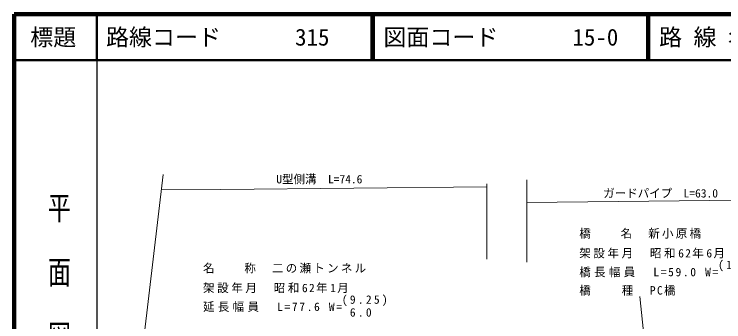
# Model space of a CAD drawing. Units: millimetres, scale not verified. Extents: x 40000 to 680000, y 20000 to 380000.
# Drawn here: x 40000 to 194463, y 313073 to 380000 of the extents above; entities that cross this region are included whole.
import ezdxf
from ezdxf.enums import TextEntityAlignment as Align

# ---------------------------------------------------------------- set-up
doc = ezdxf.new("R2010")
doc.units = ezdxf.units.MM
doc.header["$LTSCALE"] = 1000
for name, color, linetype, lineweight in [('M-BGD', 7, 'Continuous', 13), ('M-BMK-SRVR', 3, 'Continuous', 13), ('M-STR-HTXT', 7, 'Continuous', 13), ('M-TTL', 2, 'Continuous', 140), ('M-TTL-BAND', 7, 'Continuous', 25), ('M-TTL-LINE', 7, 'Continuous', 50)]:
    doc.layers.add(name, color=color, linetype=linetype, lineweight=lineweight)
doc.layers.add('M-TTL-TXT', color=7, linetype='Continuous')
doc.styles.add('@ＭＳ ゴシック', font='')
doc.styles.add('ＭＳ ゴシック', font='')
doc.styles.get('@ＭＳ ゴシック').set_extended_font_data('@MS Gothic')
doc.styles.get('ＭＳ ゴシック').set_extended_font_data('MS Gothic')

msp = doc.modelspace()

# ---------------------------------------------------------------- linework, layer by layer
at = {"layer": 'M-BGD'}
msp.add_line((176218, 318573), (180507, 275777), dxfattribs=at)
at = {"layer": 'M-BMK-SRVR'}
msp.add_line((58890, 231281), (72416, 345158), dxfattribs=at)
at = {"layer": 'M-STR-HTXT'}
for p, q in [((142859, 343126), (142859, 326701)), ((151580, 343973), (151580, 326023)), ((84947, 341856), (72162, 341941)), ((142859, 342449), (84947, 341856)), ((213910, 339679), (151580, 339062))]:
    msp.add_line(p, q, dxfattribs=at)
at = {"layer": 'M-TTL'}
for p, q in [((40000, 380000), (40000, 20000)), ((680000, 380000), (40000, 380000))]:
    msp.add_line(p, q, dxfattribs=at)
at = {"layer": 'M-TTL-BAND'}
msp.add_line((58000, 370000), (58000, 20000), dxfattribs=at)
at = {"layer": 'M-TTL-LINE'}
for p, q in [((58000, 380000), (58000, 370000)), ((117750, 380000), (117750, 370000)), ((118250, 380000), (118250, 370000)), ((177750, 380000), (177750, 370000)), ((178250, 380000), (178250, 370000)), ((40000, 370000), (680000, 370000))]:
    msp.add_line(p, q, dxfattribs=at)

# ---------------------------------------------------------------- texts
at = {"layer": 'M-STR-HTXT', "style": 'ＭＳ ゴシック'}
for s, p in [('U型側溝\u3000L=74.6', (97059, 342636)), ('ガードパイプ  L=63.0', (168220, 339569))]:
    msp.add_text(s, height=1833, dxfattribs=at).set_placement(p, align=Align.BOTTOM_LEFT)
at = {"layer": 'M-STR-HTXT', "char_height": 1833, "attachment_point": 7, "style": 'ＭＳ ゴシック'}
for s, insert in [('\\T1.2;橋\u3000\u3000名\u3000新小原橋', (163003, 331163)), ('\\T1.23;架設年月\u3000昭和62年6月', (163003, 326868)), ('\\T1.2;名\u3000\u3000称\u3000二の瀬トンネル', (81108, 323608)), ('\\T1.4;(10.0)', (193215, 324063)), ('\\T1.29;橋長幅員\u3000L=59.0\\~W=', (163003, 322770)), ('\\T1.23;架設年月\u3000昭和62年1月', (81108, 319313)), ('\\T1.23;橋\u3000\u3000種\u3000PC橋', (163003, 318790)), ('\\T1.4;(9.25)', (111320, 316508)), ('\\T1.29;延長幅員\u3000L=77.6\\~W=', (81108, 315215)), ('\\T1.4;6.0', (113062, 314177))]:
    msp.add_mtext(s, dxfattribs=dict(at, insert=insert))
at = {"layer": 'M-TTL-BAND', "style": '@ＭＳ ゴシック', "width": 1.4}
msp.add_text('平  面  図', height=3666, rotation=270, dxfattribs=at).set_placement((49777, 306475), align=Align.MIDDLE_RIGHT)
at = {"layer": 'M-TTL-TXT', "style": 'ＭＳ ゴシック'}
msp.add_text('標題', height=3666, dxfattribs=at).set_placement((48500, 375000), align=Align.MIDDLE_CENTER)
for s, p in [('路線コード', (60000, 375000)), ('図面コード', (120380, 375000)), ('路 線 名', (180380, 375000)), ('315', (101142, 375000)), ('15-0', (161521, 375000))]:
    msp.add_text(s, height=3666, dxfattribs=at).set_placement(p, align=Align.MIDDLE_LEFT)

doc.saveas('drawing.dxf')
